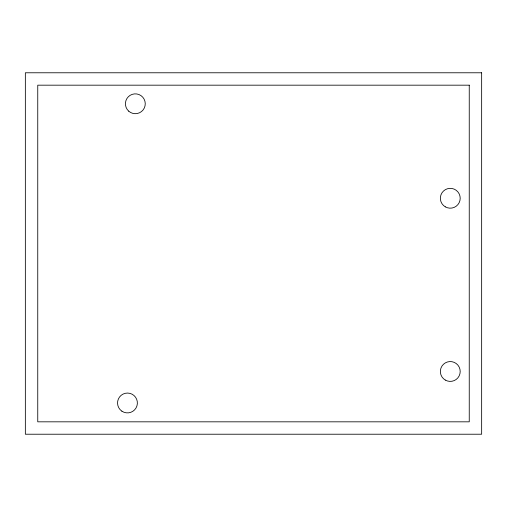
<?xml version="1.0" encoding="UTF-8"?>
<svg xmlns="http://www.w3.org/2000/svg" width="507" height="507" viewBox="0 0 507 507"><rect width="100%" height="100%" fill="white"/><g stroke="black" fill="none" stroke-linecap="round" stroke-linejoin="round"><path stroke-width="0.76" d="M481.65 72.78L25.35 72.78L25.35 434.22L481.65 434.22L481.65 72.78M469.248 85.176L37.752 85.176L37.752 421.824L469.248 421.824L469.248 85.176M121.883 411.177A9.918 9.918 0 0 0 137.353 403.705A9.918 9.918 0 0 0 123.144 394.047A9.918 9.918 0 0 0 121.883 411.177M445.317 380.073A9.918 9.918 0 0 0 460.198 371.479A9.918 9.918 0 0 0 445.317 362.892A9.918 9.918 0 0 0 445.317 380.073M445.317 206.85A9.918 9.918 0 0 0 460.198 198.262A9.918 9.918 0 0 0 445.317 189.669A9.918 9.918 0 0 0 445.317 206.85M128.702 111.153A9.918 9.918 0 0 0 145.04 105.83A9.918 9.918 0 0 0 132.257 94.346A9.918 9.918 0 0 0 128.702 111.153"/></g></svg>
